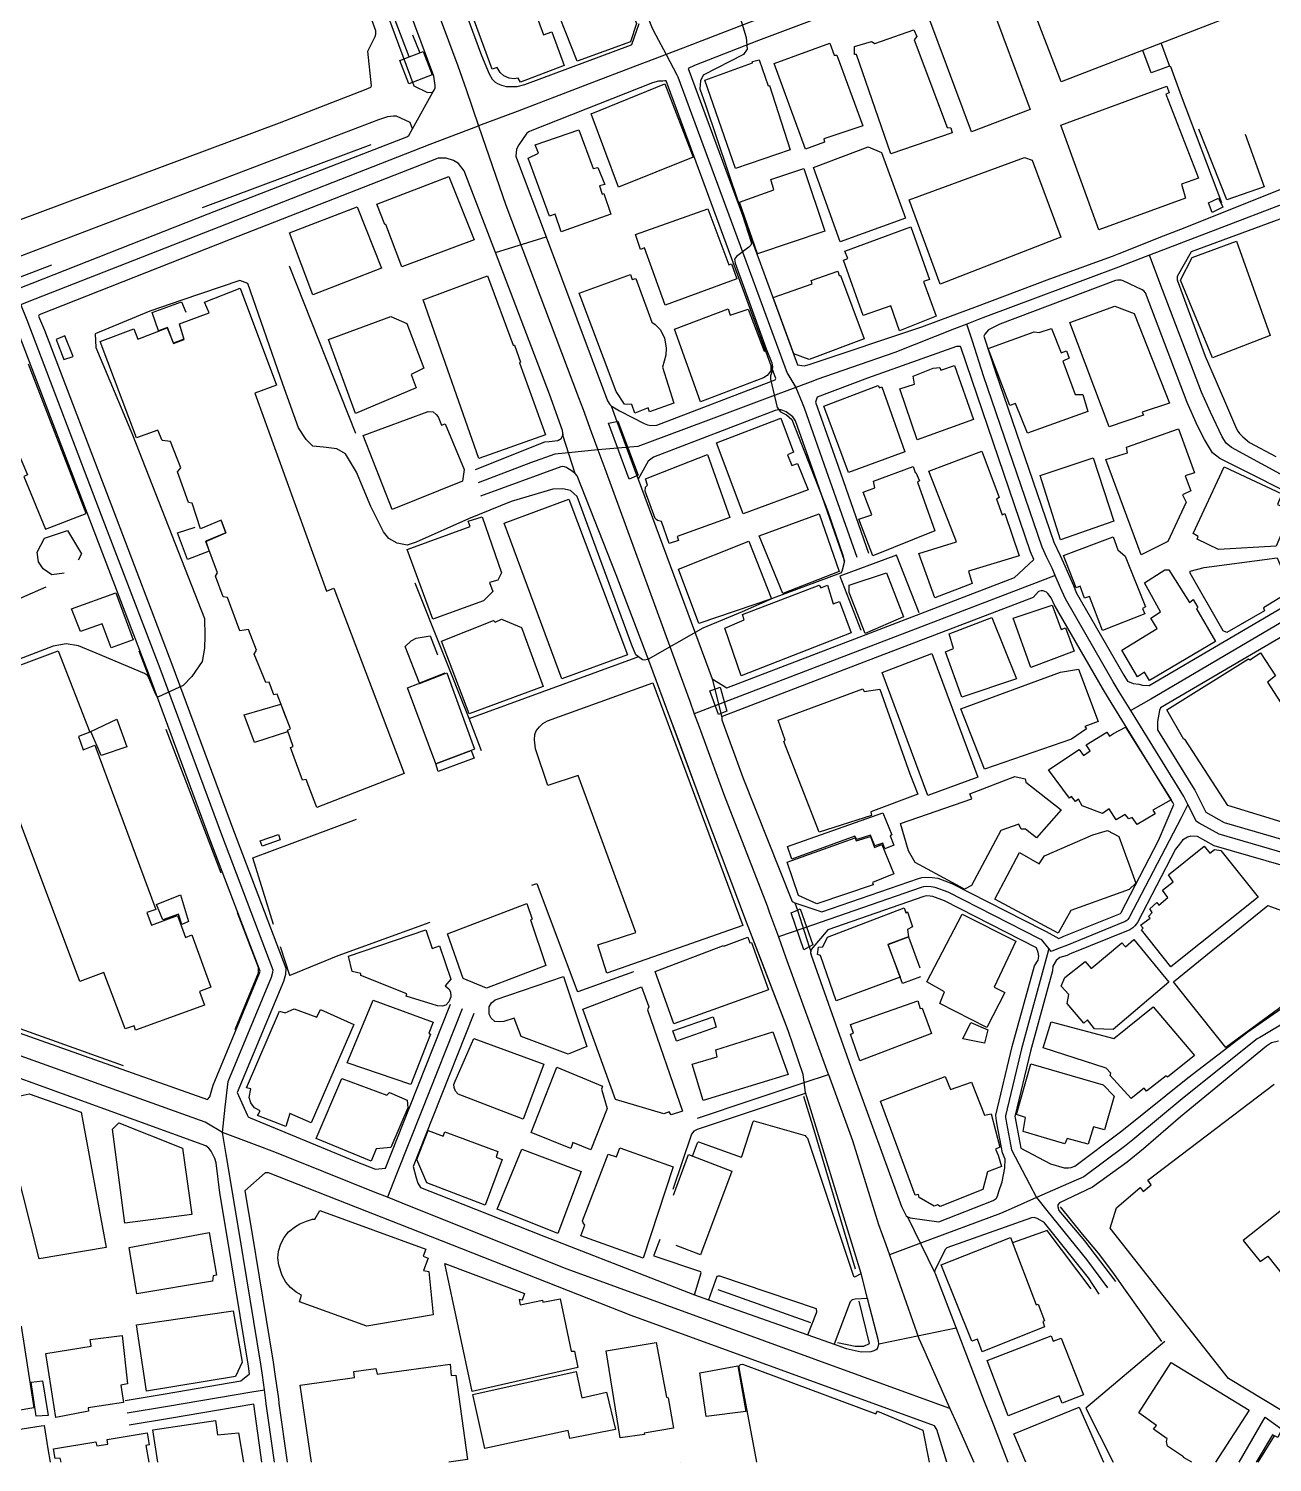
# Model space of a CAD drawing. Header units: millimetres. Extents: x 198785 to 203305, y 542885 to 545889.
# Drawn here: x 202649.4 to 202847.2, y 542885.3 to 543113.5 of the extents above; entities that cross this region are included whole.
import ezdxf

# ---------------------------------------------------------------- set-up
doc = ezdxf.new("R2010")
doc.units = ezdxf.units.MM
doc.linetypes.add('FENCE_25K', pattern=[54.3, 28.7, -9.2, -16.4])
doc.linetypes.add('HIDDEN_BULD_25K', pattern=[28.8, 18.4, -10.4])
for name, color, linetype in [('A0013117', 253, 'Continuous'), ('A0013118', 253, 'Continuous'), ('A0023217', 253, 'Continuous'), ('A0043325', 253, 'Continuous'), ('A0053326', 253, 'Continuous'), ('B0014111', 253, 'Continuous'), ('B0014112', 253, 'Continuous'), ('B0014113', 253, 'Continuous'), ('B0014115', 253, 'Continuous'), ('B0014116', 253, 'Continuous'), ('B0024120', 253, 'Continuous'), ('B0024127', 253, 'Continuous'), ('C0076117', 253, 'Continuous'), ('F0017111', 253, 'Continuous'), ('F0047224', 253, 'Continuous')]:
    doc.layers.add(name, color=color, linetype=linetype)

msp = doc.modelspace()

# ---------------------------------------------------------------- linework, layer by layer
at = {"layer": 'A0013117'}
for points in [[(202645.42, 543071.25), (202649.93, 543073.03), (202677.92, 543084.05), (202709.52, 543096.32), (202709.87, 543096.51), (202710.46, 543097.59), (202713.69, 543103.42), (202713.86, 543103.74), (202714.02, 543104.13), (202714.04, 543104.46), (202713.84, 543105.95), (202703.73, 543133.11), (202694.71, 543157.34), (202691.85, 543165.26), (202685.41, 543183.13), (202673.09, 543214.95), (202669.9, 543220.04), (202666.25, 543221.56), (202664.18, 543221.18), (202608.96, 543200.52)], [(202847.85, 543142.28), (202846.98, 543142.3), (202845.93, 543142.27), (202800.58, 543124.88), (202765.48, 543111.62), (202755.3, 543107.65), (202754.32, 543107.2), (202765.73, 543076.24), (202771.72, 543060), (202772.75, 543059.87), (202773.54, 543060.05), (202791.47, 543066.07), (202796.02, 543067.77), (202799.89, 543069.22), (202811.84, 543073.71), (202821.82, 543077.34), (202822.89, 543077.76), (202829.95, 543080.55), (202832.69, 543081.63), (202849.84, 543088.46), (202865.4, 543094.22), (202865.62, 543094.55), (202865.65, 543095.46)], [(202713, 543132.13), (202721.44, 543109.25), (202722.61, 543106.34), (202723.11, 543105.48), (202723.58, 543105.02), (202723.95, 543104.8), (202724.32, 543104.63), (202724.59, 543104.53), (202725.33, 543104.3), (202726.18, 543104.3), (202727.1, 543104.34), (202728.3, 543104.63), (202745.14, 543110.9), (202745.31, 543111.02), (202746.52, 543114.34)], [(202750.61, 543105.22), (202750.28, 543105.17), (202749.6, 543105.17), (202748.61, 543104.92), (202729.41, 543097.3), (202728.93, 543097.1), (202728.62, 543096.87), (202727.38, 543095.02), (202726.98, 543094.33), (202726.9, 543093.24), (202727, 543092.91), (202731.69, 543080.4), (202741.48, 543054.28), (202741.81, 543053.72), (202742.06, 543053.5), (202743.38, 543052.71), (202747.28, 543050.66), (202747.81, 543050.49), (202748.35, 543050.38), (202749.29, 543050.42), (202768.13, 543057.65), (202768.25, 543057.85), (202761.98, 543074.85), (202750.79, 543105.2), (202750.61, 543105.22)], [(202720.46, 543043.38), (202731.5, 543047.78), (202732.16, 543047.82), (202733.56, 543047.96), (202734.08, 543048.29), (202734.35, 543048.83), (202734.37, 543049.12), (202734.33, 543049.57), (202732.25, 543055.32), (202723.63, 543077.91), (202718.66, 543090.92), (202717.75, 543092.09), (202716.97, 543092.57), (202715.82, 543092.9), (202715.45, 543092.94), (202715.05, 543092.94), (202714.5, 543092.9), (202681.45, 543079.96), (202651.01, 543067.97), (202650.92, 543067.77), (202651.86, 543065.51), (202662.84, 543036.76), (202672.17, 543012.35), (202681.95, 542985.9), (202690.29, 542963.96), (202690.21, 542962.96), (202689.89, 542961.86), (202682.55, 542944.16), (202684.11, 542940.64), (202684.31, 542940.29), (202684.62, 542940.12), (202701.43, 542933.21), (202704.56, 542931.96), (202706.13, 542932.13), (202709.95, 542941.78), (202716.47, 542958.24)], [(202865.15, 543089.34), (202834.32, 543078.01), (202832.08, 543074.09), (202832.11, 543073.54), (202836.54, 543061.37), (202838.31, 543057.37), (202840.43, 543052.43), (202841.57, 543049.82), (202841.77, 543049.47), (202842.03, 543049.1), (202842.56, 543048.57), (202843.6, 543047.65), (202847.81, 543045.44)], [(202822.66, 543073.51), (202822.28, 543073.44), (202803.89, 543066.48), (202802.06, 543065.57), (202801.48, 543064.89), (202801.36, 543064.58), (202803.2, 543058.92), (202812.46, 543031.76), (202813.47, 543029.65), (202814.01, 543028.5), (202815.59, 543024.89), (202816.11, 543023.68), (202823.64, 543010.59), (202824.21, 543009.67), (202825.1, 543009.3), (202825.98, 543009.16), (202826.57, 543009.02), (202827.59, 543008.98), (202827.63, 543008.98), (202855.48, 543025.32)], [(202853.81, 543037.64), (202838.92, 543045.11), (202837.73, 543046.03), (202836.46, 543048.12), (202835.34, 543050.28), (202833.7, 543054.01), (202827.05, 543071.49), (202826.79, 543071.77), (202826.54, 543071.97), (202823.52, 543073.41), (202823.22, 543073.49), (202822.92, 543073.51), (202822.66, 543073.51)], [(202608.83, 542968.12), (202639.25, 542956.68), (202677.84, 542943.09), (202678.21, 542943.5), (202678.72, 542945.35), (202686.11, 542963.18), (202686.19, 542963.48), (202678.21, 542984.5), (202668.43, 543010.94), (202659.11, 543035.34), (202647.7, 543065.19), (202647.2, 543065.36), (202646.62, 543065.43), (202645.29, 543065.48), (202643.66, 543065.19), (202584.13, 543040.93), (202583.62, 543040.57), (202583.26, 543040.15), (202583.02, 543039.52), (202582.97, 543039.11)], [(202779.24, 543028.71), (202774.38, 543042.54), (202771.38, 543051.08), (202770.97, 543051.74), (202769.91, 543052.55), (202769.35, 543052.73), (202769.07, 543052.83), (202768.64, 543052.83), (202768.14, 543052.76), (202748.76, 543045.34), (202747.95, 543044.66), (202746.32, 543041.82), (202758.14, 543010.01), (202760.45, 543008.59), (202783.33, 543017.37), (202806.24, 543026.15), (202806.85, 543026.73), (202809.32, 543029.05), (202808.75, 543030.25), (202799.41, 543057.66), (202797.71, 543062.85), (202797.62, 543062.91), (202797.32, 543062.94), (202796.99, 543062.94), (202782.85, 543057.91), (202774.85, 543054.86), (202774.72, 543054.56), (202774.58, 543054.05), (202778.16, 543043.87), (202783.01, 543030.04)], [(202720.19, 542956.77), (202713.67, 542940.31), (202710.54, 542932.38), (202711.01, 542930.58), (202711.3, 542929.73), (202711.71, 542929.08), (202716.18, 542927.28), (202731.32, 542921.29), (202755.29, 542911.99), (202757.53, 542911.19), (202773.33, 542905.59), (202777.51, 542904.11), (202779.45, 542903.41), (202781.84, 542902.89), (202783.44, 542902.95), (202783.88, 542903.1), (202784.23, 542903.28), (202784.43, 542903.45), (202784.54, 542903.73), (202784.62, 542904.1), (202784.58, 542904.64), (202782.83, 542911.41), (202781.81, 542915.35), (202772.99, 542944.19), (202772.78, 542945.79), (202772.62, 542947.03), (202770.21, 542954.03), (202766.12, 542964.71), (202763.59, 542971.32), (202756.85, 542989.17), (202752.53, 543000.87), (202750.92, 543005.21), (202748.21, 543012.55), (202742.86, 543026.56), (202736.63, 543042.33), (202736.32, 543042.71), (202735.68, 543043.2), (202735.15, 543043.51), (202734.94, 543043.65), (202734.63, 543043.78), (202734.37, 543043.82), (202734.04, 543043.8), (202721.26, 543039.09)], [(202810.46, 543024.06), (202810.24, 543024.01), (202810.02, 543023.93), (202809.18, 543023), (202784.76, 543013.64), (202759.69, 543004.02), (202759.67, 543003.91), (202759.67, 543003.52), (202762.98, 542994.34), (202770.85, 542974.6), (202771.29, 542974.37), (202775.56, 542972.94), (202790.95, 542978.27), (202791.48, 542978.39), (202792.14, 542978.47), (202793.14, 542978.43), (202794.01, 542978.28), (202796.27, 542977.45), (202810.65, 542970.11), (202811.26, 542969.8), (202813.3, 542968.69), (202813.77, 542968.92), (202814.08, 542969.05), (202823.1, 542972.7), (202823.16, 542972.75), (202823.21, 542972.81), (202829.16, 542984.29), (202831.58, 542990.02), (202831.42, 542990.34), (202830.88, 542991.2), (202824.17, 543002.1), (202821.18, 543006.96), (202820.21, 543008.54), (202812.54, 543021.88), (202812.07, 543022.94), (202811.53, 543023.64), (202811.29, 543023.84), (202810.8, 543024.06), (202810.46, 543024.06)], [(202857.51, 543021.87), (202829.45, 543005.41), (202829.28, 543004.98), (202828.98, 543003.25), (202828.98, 543001.92), (202834.29, 542993.31), (202834.92, 542992.29), (202835.18, 542991.76), (202836.68, 542988.78), (202839.57, 542987.15), (202860.21, 542981.17)], [(202834.29, 542985), (202833.73, 542984.85), (202832.98, 542984.34), (202832.49, 542983.69), (202831.82, 542982.91), (202825.77, 542971.24), (202825.38, 542970.7), (202825.03, 542970.4), (202824.57, 542970.06), (202814.99, 542966.18), (202814.6, 542965.99), (202813.44, 542965.68), (202812.86, 542965.19), (202812.33, 542964.27), (202812.29, 542963.53), (202808.77, 542950.77), (202806.29, 542940.36), (202806.32, 542940.16), (202806.42, 542939.54), (202807.24, 542935.32), (202811.96, 542932.8), (202814.1, 542932.17), (202814.54, 542932.17), (202814.8, 542932.19), (202815.24, 542932.24), (202815.82, 542932.46), (202823.31, 542938.05), (202833.78, 542946.51), (202843.37, 542953.85), (202848.61, 542957.52)], [(202856.91, 542977.96), (202838.01, 542983.44), (202835.33, 542984.95), (202834.29, 542985)], [(202792.27, 542975.46), (202792.01, 542975.43), (202791.78, 542975.38), (202776.54, 542970.1), (202773.87, 542966.92), (202773.8, 542966.65), (202773.77, 542966.43), (202773.85, 542966.02), (202780.47, 542947.49), (202788.23, 542926.03), (202789.01, 542924.57), (202789.2, 542924.4), (202789.4, 542924.31), (202789.61, 542924.24), (202794.2, 542923.58), (202802.82, 542927.01), (202803.28, 542927.33), (202803.5, 542927.67), (202803.74, 542928.4), (202804.28, 542929.98), (202804.66, 542932.16), (202804.75, 542933.59), (202804.33, 542934.59), (202803.47, 542939.01), (202803.35, 542939.7), (202803.31, 542940.02), (202803.26, 542940.58), (202805.86, 542951.51), (202809.39, 542964.33), (202810.01, 542965.22), (202810.08, 542965.87), (202810.01, 542966.48), (202809.75, 542967.2), (202795.06, 542974.7), (202793.24, 542975.37), (202792.82, 542975.44), (202792.27, 542975.46)], [(202664.71, 542895.15), (202671.1, 542896.23), (202683.11, 542898.26), (202684.5, 542899.37), (202684.33, 542900.63), (202681, 542920.96), (202679.78, 542928.19), (202679.19, 542933), (202678.99, 542933.66), (202678.63, 542934.43), (202678.41, 542934.82), (202678.04, 542935.31), (202677.58, 542935.67), (202643.31, 542948.1), (202611.51, 542959.86), (202610.88, 542959.86), (202610.59, 542959.69), (202610.44, 542959.49), (202610.13, 542958.33), (202609.69, 542955.85), (202609.5, 542953.47)], [(202848.25, 542952.36), (202847.13, 542952.06), (202846.31, 542951.58), (202832.62, 542940.32), (202826.77, 542935.22), (202824.17, 542933.08), (202818.64, 542929.1), (202813.37, 542926.61), (202813.11, 542926.3), (202813.11, 542925.98), (202813.3, 542925.42), (202817.34, 542920.59), (202822.27, 542914.11)], [(202686.99, 542931.37), (202683.78, 542928.54), (202684.95, 542921.62), (202688.28, 542901.23), (202688.6, 542898.97), (202689.09, 542895.42), (202689.19, 542894.69), (202690.48, 542885.31)], [(202795.46, 542885.31), (202793.85, 542890.55), (202793.48, 542891.09), (202745.22, 542908.7), (202708.32, 542923.2), (202703.17, 542925.22), (202687.52, 542931.37), (202686.99, 542931.37)], [(202819.72, 542912.05), (202818.02, 542914.65), (202811.02, 542923.43), (202810.68, 542923.65), (202810.29, 542923.87), (202809.85, 542924.11), (202809.34, 542924.28), (202808.93, 542924.23), (202795.46, 542919.44), (202795.26, 542919.22), (202793.59, 542915.99), (202793.52, 542915.6), (202793.61, 542915.36), (202796.94, 542906.68), (202798.33, 542903.06), (202801.35, 542895.16), (202802.6, 542891.94), (202805.18, 542885.31)], [(202686.44, 542885.31), (202685.17, 542894.55), (202671.76, 542892.29), (202665.38, 542891.21)]]:
    msp.add_lwpolyline(points, dxfattribs=at)
at = {"layer": 'A0013118'}
for points in [[(202643.62, 543081.51), (202689.25, 543098.56), (202703.08, 543103.91), (202703.82, 543104.2), (202703.89, 543104.42), (202703.33, 543109.94), (202704.51, 543112.26), (202704.59, 543112.64), (202704.59, 543113.21), (202677.73, 543187), (202671.31, 543199.89), (202671.25, 543200.24), (202669.06, 543206.69), (202668.34, 543207.72), (202667, 543209.27), (202671.12, 543212.42), (202675.26, 543201.44), (202677.93, 543194.38), (202680.24, 543187.98), (202702.98, 543125.22), (202710.67, 543104.44), (202712.84, 543103.39), (202713.69, 543103.42)], [(202710.46, 543097.59), (202710.06, 543098.58), (202707.9, 543099.58), (202707.41, 543099.6), (202706.96, 543099.57), (202706.44, 543099.47), (202705.04, 543099.03), (202638.14, 543073.55)], [(202754.97, 542934.05), (202755.8, 542936.14), (202755.93, 542936.34), (202762.71, 542933.91), (202762.83, 542933.99), (202764.63, 542939.55), (202764.75, 542939.68), (202772.89, 542937.34), (202773.01, 542937.16), (202773.3, 542936.93), (202780.58, 542914.92), (202780.8, 542914.83), (202780.95, 542914.87), (202781.81, 542915.35)], [(202755.29, 542911.99), (202756.38, 542915.45), (202756.32, 542915.63), (202748.91, 542918.15), (202748.87, 542918.32), (202749.84, 542920.83)], [(202773.33, 542905.59), (202774.7, 542909.13), (202774.78, 542909.28), (202774.72, 542909.75), (202759.33, 542914.93), (202759.06, 542914.93), (202758.87, 542914.89), (202757.53, 542911.19)], [(202782.83, 542911.41), (202780.87, 542911.29), (202780.42, 542911.18), (202780.21, 542911.02), (202780.09, 542910.87), (202777.51, 542904.11)]]:
    msp.add_lwpolyline(points, dxfattribs=at)
at = {"layer": 'A0023217'}
for points in [[(202696.81, 543163.77), (202697.96, 543160.57), (202698.67, 543158.65), (202707.75, 543134.23), (202717.64, 543107.6), (202718.95, 543103.82), (202720.95, 543098.04)], [(202870.15, 543154.75), (202846.8, 543145.84), (202801.09, 543128.4), (202767.61, 543115.87), (202753.43, 543110.43), (202750.81, 543109.42)], [(202743.38, 543126.73), (202746.62, 543118.57), (202748.59, 543113.59), (202749.18, 543112.48), (202750.81, 543109.42)], [(202750.81, 543109.42), (202747.88, 543108.29), (202746.18, 543107.64), (202737.88, 543104.49), (202727.07, 543100.37), (202720.95, 543098.04)], [(202750.81, 543109.42), (202752.51, 543106.18), (202752.68, 543105.84), (202763.85, 543075.54), (202770.07, 543058.68), (202770.15, 543058.54), (202771.41, 543056.4)], [(202890.82, 543101.25), (202866.82, 543092.36), (202857.49, 543088.9), (202830.6, 543078.57), (202827.69, 543077.45)], [(202648.14, 543069.63), (202650.4, 543070.52), (202679.68, 543082), (202713.27, 543095.13), (202720.95, 543098.04)], [(202720.95, 543098.04), (202722.06, 543094.83), (202725.31, 543085.41), (202736.86, 543054.8), (202737.6, 543052.89), (202738.89, 543049.34), (202739.93, 543046.49)], [(202827.69, 543077.45), (202823.98, 543076.03), (202822.78, 543075.57), (202801.59, 543067.67), (202800.51, 543067.25), (202798.63, 543066.51)], [(202866.12, 543029.29), (202863.27, 543031.86), (202856.13, 543038.3), (202855.07, 543039.03), (202840.74, 543046.84), (202839.88, 543047.57), (202839.28, 543048.54), (202837.41, 543052.46), (202836, 543055.69), (202829.37, 543073.05), (202827.69, 543077.45)], [(202680.19, 542937.8), (202680.65, 542941.86), (202681.12, 542945.92), (202688, 542962.52), (202688.23, 542963.32), (202688.26, 542963.67), (202680.08, 542985.2), (202670.3, 543011.65), (202660.97, 543036.05), (202649.1, 543067.13), (202648.14, 543069.63)], [(202798.63, 543066.51), (202796.69, 543065.74), (202787.16, 543061.99), (202774.77, 543057.66), (202774.11, 543057.41), (202771.41, 543056.4)], [(202812.7, 543026.49), (202812.19, 543027.67), (202811.39, 543029.35), (202810.61, 543031), (202801.31, 543058.29), (202799.52, 543063.76), (202798.63, 543066.51)], [(202771.41, 543056.4), (202768.13, 543055.18), (202757.12, 543051.07), (202748.16, 543047.72), (202746.27, 543047.01), (202739.93, 543046.49)], [(202771.41, 543056.4), (202772.45, 543053.94), (202772.77, 543053.17), (202776.27, 543043.2), (202781.13, 543029.38)], [(202739.93, 543046.49), (202735.25, 543046.03), (202733.1, 543045.81), (202729.21, 543044.43), (202720.86, 543041.24)], [(202739.93, 543046.49), (202741.02, 543043.5), (202753.82, 543008.47), (202754.55, 543006.48), (202755.28, 543004.47)], [(202866.12, 543029.29), (202862.62, 543027.22), (202856.5, 543023.59), (202827.89, 543006.81), (202824.75, 543004.97)], [(202812.7, 543026.49), (202810.35, 543025.59), (202784.05, 543015.5), (202760.07, 543006.31), (202755.28, 543004.47)], [(202824.75, 543004.97), (202822.9, 543007.98), (202821.93, 543009.56), (202814.33, 543022.78), (202813.56, 543024.54), (202812.7, 543026.49)], [(202755.28, 543004.47), (202756.03, 543002.41), (202759.92, 542991.75), (202766.85, 542973.91), (202767.26, 542972.77), (202768.65, 542968.96)], [(202833.82, 542990.02), (202833.38, 542990.89), (202833.17, 542991.31), (202832.59, 542992.25), (202825.87, 543003.16), (202824.75, 543004.97)], [(202833.82, 542990.02), (202832.72, 542987.91), (202824.49, 542972.03), (202824.27, 542971.72), (202824.1, 542971.58), (202823.83, 542971.38), (202814.38, 542967.55), (202813.5, 542967.21), (202812.06, 542966.65), (202811.71, 542967.08)], [(202863.37, 542978.17), (202858.63, 542979.54), (202838.79, 542985.29), (202835.61, 542987.08), (202835.17, 542987.33), (202833.82, 542990.02)], [(202811.71, 542967.08), (202810.58, 542968.47), (202810.2, 542968.66), (202795.66, 542976.07), (202793.62, 542976.82), (202792.98, 542976.93), (202792.2, 542976.97), (202791.74, 542976.91), (202791.37, 542976.82), (202772.68, 542970.35), (202768.65, 542968.96)], [(202680.19, 542937.8), (202677.71, 542939.3), (202677.44, 542939.46), (202640.27, 542952.77), (202609, 542964.43), (202596.63, 542969.04)], [(202768.65, 542968.96), (202769.81, 542965.76), (202776.54, 542947.26), (202776.61, 542947.07), (202780.43, 542936.53), (202784.61, 542923.17), (202785.73, 542919.98), (202786.31, 542918.34)], [(202811.71, 542967.08), (202811.44, 542966.11), (202807.32, 542951.14), (202804.77, 542940.47), (202804.8, 542940.19), (202804.83, 542939.93), (202804.94, 542939.28), (202805.77, 542935.03), (202808.61, 542929.58), (202809.71, 542927.45)], [(202718.33, 542957.51), (202711.81, 542941.04), (202707.9, 542931.16), (202706.45, 542927.5)], [(202851.65, 542956.77), (202850.13, 542955.87), (202845.25, 542952.96), (202844.84, 542952.71), (202833.2, 542943.42), (202825.04, 542936.64), (202823.74, 542935.57), (202817.23, 542930.78), (202813.98, 542929.34), (202809.71, 542927.45)], [(202755.77, 542940.1), (202764.3, 542942.96), (202772.78, 542945.79), (202776.61, 542947.07)], [(202686.87, 542896.87), (202686.55, 542899.17), (202686.3, 542900.93), (202682.97, 542921.29), (202680.78, 542934.29), (202680.19, 542937.8)], [(202706.45, 542927.5), (202704.48, 542928.28), (202692.26, 542933.17), (202688.12, 542934.82), (202686.13, 542935.57), (202680.19, 542937.8)], [(202795.93, 542893.89), (202789.96, 542896.06), (202735.07, 542916.05), (202709.98, 542926.08), (202706.45, 542927.5)], [(202809.71, 542927.45), (202806.16, 542925.88), (202803.99, 542924.92), (202791.44, 542920.25), (202786.31, 542918.34)], [(202809.71, 542927.45), (202811.39, 542925.38), (202817.68, 542917.62), (202821, 542913.08)], [(202786.31, 542918.34), (202787.98, 542913.6), (202791, 542905.01), (202791.72, 542903.38), (202795.93, 542893.89)], [(202665.04, 542893.18), (202671.43, 542894.26), (202684.89, 542896.54), (202686.87, 542896.87)], [(202688.46, 542885.31), (202687.18, 542894.62), (202687.11, 542895.15), (202686.87, 542896.87)], [(202795.93, 542893.89), (202797.03, 542891.42), (202799.74, 542885.31)]]:
    msp.add_lwpolyline(points, dxfattribs=at)
at = {"layer": 'A0043325'}
for points in [[(202746.13, 543042.34), (202744.91, 543041.84), (202741.6, 543050.72), (202742.97, 543051.01), (202743.09, 543051.04), (202746.34, 543042.43), (202746.13, 543042.34)], [(202759.52, 543004.52), (202759.11, 543004.35), (202757.75, 543008.1), (202758.55, 543008.39), (202759.39, 543008.68), (202760.47, 543004.9), (202759.52, 543004.52)], [(202773.56, 542967.38), (202772.7, 542966.9), (202770.7, 542972.8), (202771.67, 542973.2), (202772.12, 542973.39), (202774.16, 542967.71), (202773.56, 542967.38)]]:
    msp.add_lwpolyline(points, dxfattribs=at)
at = {"layer": 'A0053326'}
msp.add_lwpolyline([(202796.94, 542906.68), (202784.62, 542904.1), (202784.58, 542904.64), (202782.83, 542911.41), (202781.81, 542915.35), (202772.99, 542944.19), (202772.62, 542947.03), (202770.21, 542954.03), (202763.59, 542971.32), (202756.85, 542989.17), (202748.21, 543012.55), (202742.86, 543026.56), (202736.63, 543042.33), (202736.32, 543042.71), (202734.35, 543048.83), (202734.39, 543048.91), (202734.33, 543049.57), (202732.25, 543055.32), (202723.63, 543077.91), (202731.69, 543080.4), (202741.48, 543054.28), (202741.81, 543053.72), (202742.06, 543053.5), (202742.97, 543051.01), (202746.13, 543042.34), (202746.32, 543041.82), (202758.14, 543010.01), (202758.55, 543008.39), (202759.52, 543004.52), (202759.67, 543003.91), (202759.67, 543003.52), (202762.98, 542994.34), (202770.85, 542974.6), (202771.29, 542974.37), (202771.67, 542973.2), (202773.56, 542967.38), (202773.8, 542966.65), (202773.76, 542966.51), (202773.85, 542966.02), (202780.47, 542947.49), (202788.23, 542926.03), (202789.01, 542924.57), (202789.2, 542924.4), (202793.52, 542915.6), (202793.61, 542915.36), (202796.94, 542906.68)], dxfattribs=at)
at = {"layer": 'B0014111'}
for points in [[(202846.63, 543117.78), (202813.65, 543105.07), (202805.71, 543125.74), (202837.02, 543137.35), (202836.97, 543137.6), (202838.67, 543138.21), (202846.63, 543117.78)], [(202742.91, 543122.68), (202746.07, 543114.34), (202745.12, 543111.45), (202736.66, 543108.35), (202732.01, 543120.07), (202737.06, 543122.12), (202737.28, 543121.68), (202741.93, 543123.4), (202742.91, 543122.68)], [(202728.31, 543120.73), (202731.3, 543112.53), (202732.61, 543113.05), (202734.55, 543107.69), (202727.6, 543105), (202727.23, 543105.63), (202726.64, 543105.54), (202725.8, 543105.67), (202724.97, 543106.02), (202724.37, 543106.53), (202723.89, 543107.34), (202723.1, 543107.07), (202719.34, 543117.35), (202728.31, 543120.73)], [(202808.74, 543100.66), (202799.4, 543097.09), (202792.77, 543114.87), (202802.21, 543118.21), (202808.74, 543100.66)], [(202790.25, 543111.74), (202795.51, 543097.78), (202796.1, 543097.76), (202796.29, 543096.96), (202786.53, 543093.63), (202781.07, 543109.41), (202780.78, 543109.42), (202780.77, 543110.69), (202783.48, 543111.51), (202784.01, 543111.15), (202790.23, 543113.32), (202790.66, 543112.26), (202790.25, 543111.74)], [(202775.99, 543095.45), (202772.99, 543094.35), (202767.99, 543108), (202776.82, 543111.23), (202777.53, 543109.33), (202777.97, 543109.31), (202782.07, 543098.07), (202775.87, 543095.97), (202775.99, 543095.45)], [(202765.61, 543108.55), (202767.01, 543104.45), (202767.25, 543104.47), (202770.55, 543094.25), (202761.85, 543091.25), (202756.94, 543105.32), (202764.56, 543108.1), (202764.52, 543108.31), (202765.61, 543108.55)], [(202755.08, 543093.09), (202743.22, 543088.31), (202738.88, 543099.99), (202750.61, 543104.76), (202755.08, 543093.09)], [(202833.42, 543086.55), (202819.63, 543081.53), (202813.61, 543098.17), (202830.46, 543104.37), (202830.82, 543103.32), (202830.28, 543103.1), (202835.52, 543089.75), (202832.8, 543088.79), (202833.42, 543086.55)], [(202736.91, 543097.44), (202739.2, 543091.28), (202739.95, 543091.43), (202741.02, 543088.7), (202740.18, 543088.49), (202740.6, 543087.21), (202740.86, 543087.29), (202741.98, 543084), (202734.08, 543081.19), (202733.12, 543083.98), (202732.26, 543083.68), (202728.86, 543092.92), (202730.48, 543093.69), (202729.96, 543095.05), (202736.91, 543097.44)], [(202813.61, 543080.32), (202794.42, 543072.87), (202789.44, 543086.27), (202807.83, 543093), (202809.01, 543092.58), (202813.61, 543080.32)], [(202716.23, 543089.97), (202720.23, 543079.91), (202708.73, 543075.64), (202706.2, 543082.38), (202706.02, 543082.35), (202704.78, 543085.59), (202716.23, 543089.97)], [(202705.49, 543075.4), (202694.57, 543071.18), (202690.84, 543081.05), (202701.62, 543085.15), (202705.49, 543075.4)], [(202791.75, 543073.28), (202793.77, 543067.78), (202787.95, 543065.43), (202786.54, 543069.4), (202782.15, 543067.86), (202779, 543076.69), (202779.68, 543076.92), (202779.21, 543078.13), (202789.75, 543082.01), (202792.7, 543073.58), (202791.75, 543073.28)], [(202846.91, 543064.69), (202837.71, 543061.11), (202832.65, 543073.47), (202834.48, 543077.12), (202841.54, 543079.7), (202846.91, 543064.69)], [(202722.39, 543074.2), (202726.43, 543063.16), (202726.69, 543063.17), (202727.61, 543060.43), (202727.46, 543060.35), (202731.62, 543048.86), (202721.01, 543045.08), (202712.11, 543070.34), (202722.39, 543074.2)], [(202745.1, 543074.4), (202745.39, 543073.59), (202745.95, 543073.78), (202748.51, 543066.81), (202749.03, 543066.45), (202749.82, 543065.63), (202750.53, 543064.29), (202750.8, 543062.68), (202750.74, 543061.55), (202750.21, 543059.62), (202752.02, 543053.93), (202748.13, 543052.52), (202747.92, 543053.17), (202745.82, 543052.34), (202745.35, 543053.68), (202744.15, 543053.73), (202742.82, 543055.75), (202736.96, 543071.43), (202745.1, 543074.4)], [(202826.73, 543052), (202821.27, 543050.15), (202815.01, 543066.74), (202822.21, 543069.38), (202825.25, 543068.17), (202830.86, 543053.89), (202826.55, 543052.5), (202826.73, 543052)], [(202812.11, 543065.81), (202813.66, 543061.92), (202814.52, 543062.25), (202814.91, 543061.06), (202813.9, 543060.6), (202815.9, 543055.31), (202817.08, 543055.27), (202817.9, 543052.57), (202808.27, 543049.12), (202806.39, 543053.86), (202805.5, 543053.54), (202802.04, 543062.59), (202809.33, 543065.28), (202810.15, 543065.17), (202812.11, 543065.81)], [(202796.66, 543059.92), (202799.7, 543051.32), (202790.71, 543048.08), (202787.97, 543056.19), (202790.29, 543056.96), (202790.09, 543058.22), (202793.26, 543059.47), (202794.35, 543059.57), (202794.48, 543059.19), (202796.66, 543059.92)], [(202784.52, 543056.74), (202784.72, 543056.35), (202785.14, 543056.5), (202788.75, 543046.19), (202779.83, 543042.89), (202775.9, 543053.41), (202784.52, 543056.74)], [(202830.64, 543031.91), (202826.38, 543029.78), (202820.76, 543044.93), (202824.2, 543046.02), (202824.07, 543046.89), (202832.3, 543049.81), (202834.88, 543042.81), (202833.38, 543042.35), (202834.26, 543039.98), (202832.96, 543039.33), (202833.52, 543038.18), (202830.64, 543031.91)], [(202752.74, 543032.04), (202751.29, 543031.6), (202750.08, 543035.07), (202749.44, 543035.22), (202749.04, 543035.58), (202747.44, 543039.92), (202747.53, 543040.56), (202747.82, 543040.85), (202747.51, 543041.88), (202757.38, 543045.73), (202760.94, 543035.73), (202752.56, 543032.71), (202752.74, 543032.04)], [(202849.77, 543034.31), (202849.02, 543033.06), (202848.7, 543033.16), (202847.84, 543031.14), (202838.7, 543030.6), (202835.27, 543032.27), (202835.45, 543032.68), (202834.63, 543033.15), (202839.58, 543043.77), (202848.74, 543039.47), (202848.05, 543037.77), (202850.03, 543036.94), (202849.06, 543034.64), (202849.77, 543034.31)], [(202744.62, 543013.83), (202734.2, 543010.02), (202725.02, 543034.79), (202735.3, 543038.61), (202744.62, 543013.83)], [(202767.56, 543022.75), (202756.01, 543018.83), (202752.74, 543027.5), (202763.93, 543031.96), (202767.56, 543022.75)], [(202663.21, 543023.7), (202666, 543016.24), (202662.48, 543014.96), (202661.04, 543018.8), (202657.62, 543017.55), (202656.18, 543021.16), (202663.21, 543023.7)], [(202812.22, 543021.75), (202813.67, 543017.88), (202814.34, 543018.16), (202815.7, 543014.45), (202808.83, 543011.86), (202806.03, 543019.67), (202812.22, 543021.75)], [(202845.34, 543014.15), (202847.76, 543010.49), (202846.49, 543009.5), (202852.15, 543000.67), (202851.54, 543000.14), (202853.69, 542997.41), (202859.93, 542995.51), (202861.66, 542991.3), (202862.25, 542991.01), (202863.38, 542988.49), (202861.76, 542983.72), (202859.72, 542984.35), (202859.51, 542983.94), (202840.18, 542989.89), (202833.32, 543000.42), (202833.19, 543000.37), (202830.47, 543005.12), (202843.46, 543013.23), (202843.69, 543013.07), (202845.34, 543014.15)], [(202719.78, 542998.63), (202714.16, 542996.5), (202709.65, 543008.58), (202711.28, 543009.21), (202711.53, 543009.31), (202715.62, 543010.88), (202715.88, 543010.98), (202720.29, 542998.83), (202719.78, 542998.63)], [(202748.67, 543009.38), (202763.02, 542970.78), (202741.34, 542963.15), (202739.92, 542967.7), (202745.98, 542969.67), (202736.8, 542994.64), (202731.97, 542993.04), (202730, 542998.91), (202729.85, 543000.33), (202729.9, 543001.15), (202730.14, 543001.76), (202730.67, 543002.41), (202731.19, 543002.91), (202731.94, 543003.33), (202748.67, 543009.38)], [(202782.08, 543008.46), (202782.28, 543008), (202784.78, 543008.41), (202789.57, 542994.93), (202790.84, 542991.65), (202783.37, 542988.87), (202783.49, 542988.27), (202775.13, 542985.62), (202769.53, 543000.08), (202769.73, 543000.28), (202768.62, 543003.44), (202782.08, 543008.46)], [(202786.7, 542985.18), (202786.42, 542985.06), (202787.02, 542983.54), (202785.6, 542982.98), (202785.26, 542983.87), (202784.02, 542983.45), (202783.33, 542985.16), (202781.14, 542984.45), (202780.84, 542985), (202770.79, 542981.34), (202770.09, 542983.36), (202785.26, 542988.72), (202786.7, 542985.18)], [(202783.29, 542984.93), (202783.94, 542983.18), (202785.13, 542983.66), (202787.01, 542978.98), (202783.62, 542977.61), (202783.75, 542977.24), (202774.76, 542974.21), (202771.88, 542975.53), (202770.03, 542980.82), (202780.88, 542984.72), (202781.03, 542984.22), (202783.29, 542984.93)], [(202788.67, 542973.55), (202788.92, 542972.8), (202789.22, 542972.92), (202789.99, 542970.55), (202789.22, 542970.15), (202789.35, 542968.96), (202786.09, 542967.76), (202788.01, 542962.54), (202777.85, 542958.78), (202775.33, 542966), (202774.88, 542966.14), (202775.02, 542967.29), (202775.7, 542967.35), (202776.48, 542968.92), (202788.67, 542973.55)], [(202850.01, 542958.81), (202839.87, 542951.33), (202833.98, 542958.72), (202831.51, 542961.82), (202838.62, 542967.56), (202840.12, 542968.77), (202845.4, 542973.03), (202846.53, 542973.95), (202847.12, 542973.74), (202855.83, 542970.56), (202856.1, 542970.46), (202850.01, 542958.81)], [(202763.79, 542968.92), (202764.12, 542968.03), (202764.35, 542968.08), (202767.06, 542960.53), (202752.01, 542955.13), (202749.06, 542963.46), (202759.92, 542967.58), (202759.98, 542967.49), (202763.79, 542968.92)], [(202753.4, 542941.2), (202751.57, 542940.62), (202751.27, 542941.08), (202750.41, 542940.78), (202742.74, 542943.04), (202737.53, 542957.45), (202746.88, 542961.02), (202748.03, 542957.82), (202747.82, 542957.36), (202753.4, 542941.2)], [(202790.85, 542958.76), (202791.22, 542957.55), (202791.53, 542957.62), (202793, 542953.57), (202781.64, 542949.2), (202780.12, 542953.46), (202780.63, 542953.62), (202780.12, 542954.99), (202790.85, 542958.76)], [(202691.6, 542957.49), (202695.21, 542956.18), (202695.82, 542957.41), (202701.09, 542954.99), (202694.31, 542939.35), (202690.91, 542940.83), (202690.29, 542938.75), (202685.76, 542940.5), (202686.19, 542941.28), (202685.28, 542941.74), (202684.72, 542942.52), (202684.44, 542943.4), (202684.72, 542944.74), (202684.02, 542944.91), (202689.3, 542957.14), (202690.18, 542956.86), (202691.6, 542957.49)], [(202770.2, 542947.05), (202756.71, 542942.92), (202754.95, 542948.67), (202758.92, 542949.88), (202758.68, 542950.97), (202767.76, 542953.84), (202770.2, 542947.05)], [(202699.18, 542946.4), (202706.33, 542943.73), (202706.77, 542944.17), (202709.61, 542942.98), (202709.72, 542941.73), (202707, 542935.43), (202704.63, 542935.19), (202703.85, 542933.25), (202695.12, 542936.87), (202699.18, 542946.4)], [(202795.19, 542946.74), (202796.03, 542944.63), (202799.38, 542945.82), (202801.45, 542940.57), (202802.49, 542940.78), (202803.87, 542935.5), (202803.19, 542935.17), (202803.61, 542934.2), (202804.13, 542932.41), (202801.95, 542931.53), (202801.2, 542928.72), (202794.39, 542926.02), (202793.95, 542926.28), (202793.44, 542926.11), (202791.05, 542927.45), (202790.93, 542927.92), (202790.44, 542927.82), (202784.91, 542942.81), (202795.19, 542946.74)], [(202851.77, 542891.7), (202840.27, 542898.67), (202821.47, 542922.59), (202822.45, 542925.83), (202826.21, 542929.05), (202826.72, 542928.4), (202827.98, 542929.48), (202827.46, 542930.22), (202847.53, 542945.5)], [(202675.33, 542924.78), (202664.65, 542923.37), (202662.68, 542938.34), (202663.69, 542939.35), (202673.85, 542935.33), (202675.33, 542924.78)], [(202712.93, 542938.12), (202715.33, 542937.24), (202715.58, 542937.9), (202723.99, 542934.78), (202723.75, 542933.91), (202724.71, 542933.5), (202721.98, 542926.26), (202712.74, 542929.81), (202711.11, 542933.51), (202712.93, 542938.12)], [(202737.27, 542931.58), (202733.58, 542921.71), (202723.92, 542925.6), (202727.85, 542935.18), (202737.27, 542931.58)], [(202744.19, 542935.12), (202751.91, 542932.34), (202747.14, 542917.83), (202737.22, 542921.35), (202737.87, 542923.08), (202737.57, 542923.41), (202737.48, 542923.75), (202741.58, 542934.36), (202742.92, 542933.93), (202743.44, 542935.39), (202744.19, 542935.12)], [(202853.26, 542929.04), (202842.59, 542920.61), (202845.32, 542917.27), (202846.53, 542918.15), (202858.29, 542903.28)], [(202713.71, 542908.81), (202703.18, 542906.96), (202692.46, 542910.86), (202692.78, 542911.93), (202691.93, 542912.4), (202691.05, 542913.13), (202690.28, 542913.97), (202689.72, 542915.05), (202689.17, 542916.69), (202688.99, 542917.86), (202689.09, 542918.91), (202689.47, 542920.07), (202690.03, 542921.07), (202690.7, 542921.99), (202691.82, 542922.87), (202692.52, 542923.29), (202693.56, 542923.72), (202694.52, 542923.99), (202694.89, 542924.01), (202695.67, 542925.38), (202712.56, 542919.26), (202712.16, 542918.11), (202712.94, 542917.82), (202712.18, 542915.82), (202713.01, 542915.67), (202713.71, 542908.81)], [(202678.59, 542914.14), (202666.56, 542912.12), (202665.35, 542919.52), (202678.08, 542921.9), (202679.25, 542915.11), (202678.74, 542915.01), (202678.59, 542914.14)], [(202805.58, 542921.12), (202809.67, 542910.39), (202809.97, 542910.46), (202811.01, 542907.84), (202810.72, 542907.7), (202811.02, 542906.85), (202801.09, 542902.88), (202800.36, 542904.93), (202799.46, 542904.59), (202794.58, 542916.75), (202805.58, 542921.12)], [(202728.25, 542912.17), (202727.91, 542911.13), (202727.41, 542911.25), (202727.56, 542910.4), (202731.11, 542911.13), (202731.15, 542910.8), (202733.91, 542911.34), (202735.68, 542903), (202736.22, 542903.02), (202736.77, 542900.38), (202719.94, 542896.56), (202715.58, 542916.95), (202728.25, 542912.17)], [(202648.18, 542907), (202650.21, 542893.97), (202632.34, 542890.96), (202630.11, 542904.07), (202630.69, 542904.15), (202631.02, 542904.19), (202631.02, 542904.01), (202637.6, 542905.04), (202638.22, 542905.75), (202644.69, 542906.83), (202644.78, 542906.46), (202648.18, 542907)], [(202747.34, 542889.72), (202743.49, 542889.19), (202741.23, 542903.05), (202749.2, 542904.39), (202750.87, 542895.68), (202751.12, 542895.56), (202751.99, 542890.77), (202747.31, 542889.94), (202747.34, 542889.72)], [(202812.08, 542905.43), (202812.39, 542904.57), (202813.63, 542905.05), (202817.19, 542896.05), (202813.83, 542894.74), (202813.35, 542895.89), (202805.23, 542892.72), (202801.85, 542901.49), (202812.08, 542905.43)], [(202694.37, 542885.31), (202692.57, 542897.61), (202701.2, 542898.8), (202701.12, 542899.75), (202704.61, 542900.23), (202704.79, 542899.34), (202716.43, 542900.95)], [(202716.43, 542900.95), (202716.6, 542899.13), (202717.32, 542899.19), (202719.19, 542885.76), (202716.22, 542885.31)], [(202736.48, 542899.78), (202737.37, 542895.58), (202741.33, 542896.47), (202742.73, 542890.55), (202735.47, 542889.09), (202735.18, 542890.37), (202721.96, 542887.51), (202720.04, 542896.1), (202736.48, 542899.78)], [(202763.5, 542893.42), (202757.15, 542892.58), (202756.18, 542899.53), (202762.21, 542900.69), (202763.5, 542893.42)], [(202765.2, 542885.31), (202762.56, 542899.5), (202762.4, 542900.43), (202762.42, 542900.68), (202762.62, 542900.86), (202762.93, 542900.91)], [(202762.93, 542900.91), (202784.18, 542893), (202784.43, 542893.46), (202791.63, 542890.41), (202792.65, 542885.31)], [(202808.01, 542885.31), (202806.13, 542889.84), (202816.51, 542894.08), (202820.37, 542885.31)], [(202623.48, 542885.31), (202623.22, 542886.63), (202643.58, 542889.88), (202651.33, 542891.12), (202651.81, 542891.19), (202652.43, 542887.48), (202652.78, 542885.31)], [(202844.99, 542885.31), (202847.58, 542889.5)], [(202753.07, 542885.31), (202753.1, 542885.31)], [(202753.1, 542885.31), (202753.1, 542885.31)]]:
    msp.add_lwpolyline(points, dxfattribs=at)
at = {"layer": 'B0014112'}
for points in [[(202788.86, 543083.34), (202778.48, 543079.61), (202774.22, 543091.42), (202782.96, 543094.71), (202785.04, 543093.8), (202788.86, 543083.34)], [(202776.06, 543081.3), (202765.31, 543077.69), (202762.49, 543085.91), (202767.91, 543087.85), (202767.45, 543089.52), (202772.69, 543091.26), (202776.06, 543081.3)], [(202757.42, 543084.84), (202760.78, 543075.96), (202761.21, 543076.11), (202762.04, 543073.7), (202750.66, 543069.53), (202747.34, 543078.66), (202746.73, 543078.39), (202745.93, 543080.75), (202757.42, 543084.84)], [(202778.13, 543074.92), (202778.34, 543074.22), (202778.52, 543074.26), (202782.3, 543064.17), (202773.55, 543060.86), (202771.13, 543061.76), (202767.85, 543070.71), (202774.05, 543072.9), (202773.86, 543073.44), (202778.13, 543074.92)], [(202760.64, 543068.91), (202760.96, 543067.92), (202763.85, 543068.88), (202766.37, 543062.17), (202766.59, 543062.26), (202767.44, 543059.9), (202767.47, 543059.05), (202766.86, 543058.32), (202766.3, 543057.93), (202756.28, 543054.1), (202752.13, 543065.67), (202760.64, 543068.91)], [(202770.12, 543045.69), (202770.81, 543043.98), (202771.71, 543044.31), (202773.4, 543040.11), (202763.06, 543036.27), (202758.81, 543047.6), (202769.05, 543051.54), (202771.08, 543046.12), (202770.12, 543045.69)], [(202790.1, 543043.82), (202790.44, 543042.86), (202790.55, 543042.9), (202791.12, 543041.53), (202790.81, 543041.32), (202793.57, 543033.59), (202783.66, 543029.63), (202781.46, 543035.44), (202783.51, 543036.16), (202782.15, 543039.72), (202784.01, 543040.44), (202783.77, 543041.51), (202790.1, 543043.82)], [(202846.01, 543020.86), (202840.02, 543017.43), (202839.44, 543017.68), (202834.2, 543026.85), (202834.18, 543027.18), (202836.4, 543027.77), (202848.03, 543029.27), (202849.32, 543026.1), (202849.05, 543025.3), (202849.81, 543023.78), (202845.83, 543021.33), (202846.01, 543020.86)], [(202776.48, 543024.94), (202777.38, 543021.99), (202778.4, 543022.32), (202780.22, 543017.33), (202762.75, 543010.5), (202760.14, 543018.09), (202763.23, 543019.4), (202762.96, 543020.25), (202775.16, 543024.93), (202775.39, 543024.54), (202776.48, 543024.94)], [(202823.91, 543002.36), (202831.13, 542990.75), (202828.23, 542989.14), (202828.59, 542988.56), (202825.76, 542986.85), (202824.94, 542987.95), (202824.44, 542987.74), (202823.85, 542988.44), (202822.41, 542987.59), (202821.29, 542989.34), (202820.23, 542988.59), (202816.97, 542989.79), (202816.38, 542990.89), (202815.92, 542990.52), (202815.3, 542991.29), (202814.95, 542991.02), (202811.62, 542995.53), (202816.52, 542998.76), (202817.19, 542997.84), (202818.25, 542998.57), (202817.63, 542999.53), (202820.92, 543001.56), (202821.36, 543000.9), (202821.97, 543001.33), (202823.91, 543002.36)], [(202813.64, 542989.15), (202809.71, 542984.74), (202807.95, 542986.08), (202807.28, 542986.1), (202806.93, 542986.89), (202804.04, 542985.9), (202799.37, 542977.11), (202798.29, 542976.53), (202790.4, 542980.77), (202789.34, 542982.63), (202788.08, 542986.99), (202799.41, 542990.91), (202799.13, 542991.7), (202806.26, 542994.48), (202807.9, 542994.12), (202808.04, 542993.56), (202813.64, 542989.15)], [(202822.85, 542984.94), (202825.52, 542977.52), (202824.49, 542976.48), (202815.18, 542973.16), (202813.17, 542969.54), (202803.1, 542974.94), (202807, 542982.4), (202810.16, 542980.59), (202810.99, 542981.85), (202818.67, 542985.18), (202821.02, 542985.91), (202822.85, 542984.94)], [(202836.39, 542983.37), (202837.28, 542982.3), (202838.04, 542982.85), (202839.05, 542982.71), (202845.02, 542975.29), (202831.08, 542964.2), (202826.42, 542970.1), (202826.72, 542970.34), (202826.29, 542970.84), (202827.8, 542971.92), (202827.53, 542972.18), (202828.15, 542972.81), (202827.75, 542973.39), (202828.85, 542974.44), (202829.19, 542973.99), (202830.63, 542975.2), (202829.77, 542976.4), (202831.45, 542977.74), (202830.71, 542978.83), (202836.39, 542983.37)], [(202731.64, 542964.39), (202722.2, 542960.77), (202718.51, 542962.35), (202715.98, 542969.42), (202728.64, 542974.25), (202729.5, 542971.79), (202729.2, 542971.67), (202731.64, 542964.39)], [(202804.67, 542960.11), (202801.84, 542954.54), (202794.32, 542958.33), (202795.11, 542960.22), (202792.29, 542961.78), (202797.9, 542972.58), (202806.43, 542968.26), (202803, 542960.93), (202804.67, 542960.11)], [(202712.58, 542970.07), (202713.56, 542967.12), (202714.75, 542967.55), (202716.54, 542962.23), (202715.62, 542961.16), (202716.21, 542960.66), (202716.46, 542960.18), (202716.51, 542959.4), (202716.2, 542958.6), (202715.73, 542958.09), (202715.17, 542957.91), (202714.4, 542957.95), (202709.45, 542959.49), (202709.56, 542959.89), (202702.21, 542962.79), (202702.22, 542963.1), (202700.86, 542963.44), (202700.24, 542965.86), (202712.58, 542970.07)], [(202734.48, 542962.64), (202738.16, 542951.51), (202735.22, 542950.27), (202727.74, 542953.1), (202726.64, 542956.02), (202724.96, 542955.5), (202724.22, 542955.42), (202723.53, 542955.46), (202722.96, 542955.99), (202722.61, 542956.63), (202722.65, 542957.79), (202722.99, 542958.47), (202723.58, 542958.91), (202734.48, 542962.64)], [(202713.32, 542953.44), (202710.18, 542945.46), (202700.02, 542948.92), (202704.19, 542958.89), (202713.73, 542955.4), (202713.02, 542953.64), (202713.32, 542953.44)], [(202828.3, 542957.82), (202834.87, 542950.06), (202830.58, 542946.6), (202830.33, 542946.82), (202827.25, 542944.41), (202826.83, 542944.87), (202824.77, 542943.23), (202821.45, 542946.9), (202821.55, 542947.23), (202820.83, 542948.05), (202810.8, 542951.28), (202812.04, 542955.41), (202822.04, 542952.78), (202828.3, 542957.82)], [(202731.32, 542948.67), (202728.05, 542939.94), (202717.71, 542943.91), (202717.3, 542944.37), (202717.07, 542944.99), (202717.02, 542945.44), (202717.21, 542946), (202720.17, 542952.76), (202731.32, 542948.67)], [(202741.41, 542941.63), (202738.79, 542935.04), (202735.96, 542936.21), (202735.62, 542935.25), (202729.32, 542937.79), (202733.4, 542948.19), (202740.65, 542945.2), (202740.49, 542944.72), (202741.41, 542941.63)], [(202822.1, 542943.62), (202820.52, 542938.25), (202818.8, 542938.71), (202817.95, 542935.94), (202814.58, 542936.87), (202814.24, 542936.02), (202807.59, 542937.98), (202807.99, 542940.19), (202806.56, 542940.65), (202808.82, 542948.75), (202820.33, 542945.41), (202822.1, 542943.62)], [(202682.29, 542898.97), (202668.09, 542896.63), (202666.5, 542907.17), (202681.88, 542909.4), (202683.32, 542901.24), (202682.29, 542898.97)], [(202669.91, 542885.31), (202669.13, 542890.47), (202679.11, 542891.94)], [(202679.11, 542891.94), (202679.43, 542889.68), (202682.73, 542889.98), (202683.56, 542885.31)], [(202654.51, 542885.31), (202654.39, 542885.99), (202653.59, 542885.9), (202653.32, 542887.46), (202660.07, 542888.58), (202660.2, 542887.92), (202661.95, 542888.2), (202661.88, 542888.92), (202668.23, 542889.98), (202668.55, 542888.09), (202668.03, 542887.99)], [(202668.03, 542887.99), (202668.47, 542885.31)]]:
    msp.add_lwpolyline(points, dxfattribs=at)
at = {"layer": 'B0014113'}
for points in [[(202711.03, 543056.34), (202701.36, 543052.25), (202697.07, 543064.03), (202706.97, 543067.7), (202709.54, 543066.62), (202712.25, 543059.51), (202710.2, 543058.49), (202711.03, 543056.34)], [(202714.53, 543051.73), (202715.05, 543050.4), (202715.62, 543050.61), (202718.68, 543043.36), (202718.39, 543041.48), (202707.18, 543037), (202702.59, 543048.74), (202712.92, 543052.61), (202713.74, 543052.55), (202714.21, 543052.13), (202714.53, 543051.73)], [(202803.36, 543038.65), (202804.25, 543036.12), (202804.68, 543036.33), (202806.99, 543029.59), (202798.93, 543027.18), (202799.49, 543025.23), (202793.57, 543022.94), (202791, 543029.98), (202796.97, 543031.83), (202792.6, 543043.07), (202801.04, 543046.26), (202803.79, 543038.92), (202803.36, 543038.65)], [(202822.04, 543035.15), (202813.56, 543032.16), (202810.31, 543042.4), (202818.72, 543045.21), (202822.04, 543035.15)], [(202778.35, 543027.1), (202769.37, 543023.59), (202765.62, 543032.79), (202775.12, 543036.32), (202778.35, 543027.1)], [(202721.72, 543022.47), (202713.68, 543019.54), (202709.61, 543030.63), (202719.62, 543034.28), (202719.32, 543035.12), (202721.53, 543035.82), (202724.59, 543026.93), (202724.04, 543025.75), (202722.68, 543025.37), (202723.22, 543023.92), (202721.72, 543022.47)], [(202823.84, 543029.56), (202827.07, 543021.5), (202826.61, 543021.22), (202826.94, 543020.37), (202820.21, 543017.71), (202818.14, 543023.15), (202817.37, 543022.87), (202816.67, 543024.76), (202816.06, 543024.5), (202814.01, 543029.67), (202821.91, 543032.63), (202822.67, 543030.56), (202823.84, 543029.56)], [(202830.8, 543027.38), (202834.05, 543022.16), (202834.65, 543022.67), (202835.42, 543021.36), (202835.18, 543021.18), (202838.18, 543015.98), (202827.71, 543009.77), (202826.92, 543011.08), (202825.78, 543010.36), (202823.29, 543014.6), (202828.92, 543018.04), (202827.9, 543019.71), (202829.47, 543020.68), (202826.89, 543025.32), (202830.15, 543027.39), (202830.8, 543027.38)], [(202788.58, 543019.92), (202782.44, 543017.24), (202779.9, 543023.79), (202779.93, 543024.95), (202785.85, 543026.93), (202788.58, 543019.92)], [(202724.62, 543019.51), (202727.8, 543018.2), (202731.24, 543008.81), (202719.47, 543004.45), (202715.07, 543016.01), (202723.32, 543019.33), (202723.57, 543019.04), (202724.62, 543019.51)], [(202806.56, 543010.02), (202797.84, 543007.12), (202795.23, 543014.35), (202796.53, 543014.88), (202795.85, 543017.18), (202802.64, 543019.78), (202806.56, 543010.02)], [(202800.39, 542994.38), (202792.43, 542991.45), (202785.16, 543011.04), (202793.09, 543014.07), (202800.39, 542994.38)], [(202815.27, 543000.42), (202801.43, 542995.65), (202797.68, 543005.23), (202813.56, 543011.11), (202816.38, 543011.55), (202819.53, 543003.25), (202817.42, 543002.45), (202817.7, 543002.09), (202815.27, 543000.42)], [(202825.19, 542968.51), (202830.79, 542961.76), (202821.91, 542954.19), (202818.97, 542954.31), (202817.84, 542955.75), (202817.23, 542955.19), (202814.6, 542958.35), (202814.89, 542959.77), (202813.64, 542961.13), (202814.22, 542962.47), (202817.49, 542965.02), (202818.44, 542963.93), (202823.3, 542967.98), (202823.91, 542967.35), (202825.19, 542968.51)], [(202658.88, 542893.44), (202653.7, 542892.45), (202652.08, 542902.61), (202659.32, 542903.78), (202659.14, 542904.87), (202664.24, 542905.5), (202665.11, 542897.8), (202664.05, 542897.59), (202664.44, 542894.84), (202658.81, 542893.97), (202658.88, 542893.44)], [(202834.46, 542885.31), (202833.12, 542886.06), (202833.12, 542886.19), (202830.59, 542887.9), (202830.43, 542888.64), (202830.52, 542889.03), (202828.36, 542890.6), (202828.81, 542891.17), (202825.98, 542893.16), (202831.13, 542901.22), (202843.55, 542893.62)], [(202843.55, 542893.62), (202838.22, 542885.31)]]:
    msp.add_lwpolyline(points, dxfattribs=at)
at = {"layer": 'B0014115'}
for points in [[(202683.02, 543072.2), (202688.81, 543056.78), (202685.37, 543055.49), (202696.76, 543023.98), (202697.92, 543024.44), (202709.1, 542994.95), (202695.21, 542989.54), (202693.53, 542994.01), (202692.92, 542993.92), (202691.01, 542999.08), (202691.47, 542999.24), (202690.53, 543001.85), (202691.04, 543002.09), (202688.93, 543007.61), (202688.37, 543007.46), (202687.63, 543009.51), (202687.09, 543009.47), (202685.27, 543013.98), (202685.64, 543014.59), (202684.35, 543017.89), (202682.94, 543017.69), (202681.02, 543022.97), (202680.31, 543023.06), (202679.08, 543026.37), (202679.42, 543026.91), (202677.58, 543031.91), (202680.75, 543033.25), (202680.01, 543035.27), (202676.72, 543033.91), (202675.38, 543037.98), (202674.79, 543038.1), (202673.02, 543042.97), (202673.6, 543043.61), (202671.95, 543047.83), (202670.62, 543047.96), (202669.92, 543049.61), (202666.53, 543048.39), (202660.75, 543063.73), (202666.1, 543065.76), (202666.76, 543064.11), (202671.42, 543065.9), (202672.4, 543063.42), (202674.12, 543064.06), (202673.36, 543066.52), (202678.11, 543068.28), (202677.35, 543070), (202683.02, 543072.2)], [(202657.29, 543000.85), (202658.02, 542998.74), (202659.88, 542999.47), (202669.62, 542973.33), (202668.17, 542972.84), (202668.9, 542970.84), (202673.05, 542972.35), (202674.34, 542968.86), (202675.31, 542969.28), (202678.34, 542960.93), (202676.56, 542960.26), (202677.32, 542958.1), (202666.37, 542954.1), (202666.16, 542954.79), (202664.74, 542954.3), (202661.32, 542963.3), (202657.53, 542961.87), (202639.76, 543009.13), (202654.06, 543014.5), (202659.11, 543001.56), (202657.29, 543000.85)], [(202661.71, 542919.49), (202651.02, 542917.72), (202644.62, 542942.88), (202649.47, 542943.98), (202657.74, 542941.03), (202661.71, 542919.49)]]:
    msp.add_lwpolyline(points, dxfattribs=at)
at = {"layer": 'B0014116', "linetype": 'HIDDEN_BULD_25K', "flags": 128}
for points in [[(202845.95, 543088.37), (202839.99, 543086.28), (202835.46, 543097.69), (202841.74, 543100.04), (202845.95, 543088.37)], [(202839.36, 543085.1), (202837.68, 543084.29), (202837.09, 543085.81), (202838.69, 543086.56), (202839.36, 543085.1)], [(202673.3, 543066.55), (202674.06, 543064.09), (202672.43, 543063.48), (202671.45, 543065.96), (202670.03, 543065.41), (202669.02, 543068.37), (202673.66, 543070.07), (202674.9, 543067.15), (202673.3, 543066.55)], [(202680, 543035.25), (202680.72, 543033.27), (202677.56, 543031.92), (202678.11, 543030.33), (202674.65, 543029.02), (202673.06, 543033.27), (202676.52, 543034.4), (202676.7, 543033.86), (202680, 543035.25)], [(202655.03, 543026.86), (202653.06, 543026.56), (202651.67, 543027.56), (202650.94, 543028.68), (202650.73, 543030.21), (202651.87, 543032.44), (202655.55, 543033.64), (202657.76, 543029.92), (202656.69, 543027.78), (202656.2, 543027.32), (202655.03, 543026.86)], [(202715.6, 543010.91), (202711.53, 543009.32), (202709.25, 543015.19), (202710.23, 543016.07), (202711, 543016.52), (202713.25, 543016.89), (202715.6, 543010.91)], [(202690.53, 543001.6), (202685.32, 542999.91), (202683.66, 543004.31), (202689.48, 543006.02), (202690.75, 543002.63), (202690.51, 543001.95), (202690.53, 543001.6)], [(202664.97, 542999.2), (202660.88, 542997.83), (202659.27, 543001.67), (202663.4, 543003.6), (202664.97, 542999.2)], [(202720.26, 542997.41), (202714.51, 542995.3), (202714.16, 542996.49), (202719.79, 542998.61), (202720.26, 542997.41)], [(202689.4, 542984.41), (202686.53, 542983.41), (202686.22, 542984.26), (202689.11, 542985.27), (202689.4, 542984.41)], [(202673.54, 542975.64), (202674.79, 542971.38), (202673.76, 542970.92), (202673.22, 542972.57), (202670.69, 542971.64), (202669.71, 542974.13), (202673.54, 542975.64)], [(202791.28, 542962.6), (202788.41, 542961.55), (202788.03, 542962.54), (202786.1, 542967.75), (202789.36, 542968.94), (202791.41, 542963.36), (202791.28, 542962.6)], [(202758.75, 542954.6), (202752.44, 542952.34), (202751.85, 542953.98), (202758.27, 542956.25), (202758.75, 542954.6)], [(202801.99, 542954.17), (202801.47, 542952.03), (202797.99, 542952.74), (202799.3, 542955.34), (202801.99, 542954.17)], [(202761.27, 542931.67), (202756.24, 542918.34), (202749.46, 542920.98), (202754.33, 542934.3), (202761.27, 542931.67)], [(202652.45, 542892.77), (202650.56, 542892.64), (202649.74, 542898.08), (202651.57, 542898.3), (202652.45, 542892.77)], [(202841.96, 542885.31), (202846.13, 542892.49), (202848.77, 542890.57)], [(202848.77, 542890.57), (202848.14, 542889.28), (202847.27, 542889.7), (202844.68, 542885.31)]]:
    msp.add_lwpolyline(points, dxfattribs=at)
at = {"layer": 'B0024120', "linetype": 'FENCE_25K', "flags": 128}
for points in [[(202672.47, 543214.31), (202685.8, 543179), (202698.26, 543144.89), (202709.94, 543113.78), (202711.59, 543109.68)], [(202709.89, 543109.03), (202701.49, 543131.36), (202689.43, 543164.38), (202682.78, 543183.23), (202671.73, 543213.79)], [(202703.83, 543095.06), (202665.48, 543080.69), (202635.21, 543069.05), (202626.32, 543065.62), (202599.95, 543055.21), (202594.03, 543072.29), (202593.87, 543072.76), (202593.78, 543073.11)], [(202688.33, 542970.92), (202685.05, 542981.55), (202694.41, 542985.05), (202705.33, 542989.14), (202719.82, 542994.56), (202722.48, 542995.55), (202722.08, 542996.82), (202719.71, 543003.01), (202719.43, 543003.73), (202689.42, 543079.33)], [(202791.03, 543020.52), (202787.45, 543029.7), (202778.45, 543026.39), (202782.11, 543016.9)], [(202628.1, 542963.82), (202633.92, 542981.18), (202633.86, 542981.64), (202624.09, 543007.42), (202622.76, 543011.38), (202622.76, 543011.77), (202661.57, 543028.83), (202663.37, 543023.79), (202669.49, 543007.68)], [(202719.43, 543003.73), (202746, 543013.44), (202747.63, 543014.08)], [(202679.98, 542979.11), (202671.24, 543001.99)], [(202689.4, 542967.4), (202690.84, 542962.87), (202690.96, 542962.85), (202698.63, 542965.97), (202729.45, 542977.16), (202727.43, 542982.89)], [(202729.45, 542977.16), (202730.21, 542977.45), (202736.63, 542960.32), (202736.81, 542960.26), (202764.06, 542970.09)], [(202637.39, 542958.14), (202676.83, 542944.05), (202677.87, 542943.75), (202685.92, 542963.24), (202685.92, 542964.06), (202682.57, 542972.78)], [(202773.03, 542944.07), (202772.59, 542943.93), (202755.73, 542938.27), (202755.18, 542938.01), (202754.85, 542937.53), (202747.85, 542916.89), (202747.93, 542916.85), (202755.74, 542914.16)], [(202780.9, 542916.04), (202774.51, 542937.66), (202772.59, 542943.93)], [(202773.8, 542907.53), (202759.05, 542912.78)], [(202778.07, 542904.38), (202780.85, 542903.78), (202782.25, 542903.8), (202783.16, 542904.23), (202781.53, 542910.95)], [(202830.15, 542904.53), (202817.55, 542893.93), (202821.9, 542885.31)]]:
    msp.add_lwpolyline(points, dxfattribs=at)
at = {"layer": 'B0024127'}
msp.add_lwpolyline([(202708.43, 543108.47), (202709.89, 543109.03), (202711.59, 543109.68), (202712.16, 543109.9), (202713.59, 543106.17), (202709.86, 543104.73), (202708.43, 543108.47)], dxfattribs=at)
at = {"layer": 'C0076117'}
for points in [[(202655.11, 543064.62), (202653.76, 543064.03), (202654.96, 543060.84), (202656.43, 543061.32), (202655.11, 543064.62)], [(202642.3, 543057.26), (202642.76, 543055.91), (202643.36, 543056.15), (202649.16, 543042.49), (202648.58, 543042.24), (202652.05, 543033.87), (202658.49, 543036.33), (202649.33, 543060.1)]]:
    msp.add_lwpolyline(points, dxfattribs=at)
at = {"layer": 'F0017111', "elevation": 20}
msp.add_lwpolyline([(202761.58, 543118.66), (202763.55, 543112.14), (202763.68, 543110.26), (202763.13, 543109.42), (202756.71, 543106.11), (202756.25, 543105.23), (202756.17, 543103.93), (202757.04, 543101.39), (202762.4, 543085.47), (202764.38, 543079.4), (202764.28, 543079.09), (202763.97, 543078.74), (202761.99, 543077.24), (202761.69, 543076.86), (202761.79, 543076.19), (202766.72, 543062.55), (202767.62, 543060.31), (202767.7, 543059.64), (202767.6, 543058.89), (202767.39, 543058.25), (202767.4, 543057.74), (202768.48, 543053.24), (202769, 543052.53), (202769.93, 543052.06), (202770.82, 543051.33), (202776.48, 543036.84), (202778.97, 543029.55), (202779.13, 543028.55), (202778.75, 543027.09), (202778.52, 543026.85), (202767.85, 543022.86), (202762.88, 543020.71), (202756.62, 543018.09), (202747.9, 543013.1), (202747.29, 543013), (202747.01, 543013.08), (202745.97, 543013.87), (202745.32, 543015.4), (202736.63, 543039.07), (202735.58, 543040.03), (202734.38, 543040.27), (202732.75, 543040.23), (202726.13, 543038.26), (202719.35, 543035.52), (202711.04, 543031.78), (202709.59, 543031.31), (202708.01, 543031.62), (202706.67, 543032.36), (202705.8, 543033.44), (202703.81, 543037.49), (202701.53, 543042.94), (202699.78, 543045.85), (202698.38, 543046.63), (202696.29, 543046.89), (202694.57, 543047.05), (202693.54, 543048.11), (202692.32, 543049.98), (202689.8, 543056.93), (202684.22, 543072.95), (202682.99, 543073.46), (202673.75, 543070.32), (202668.62, 543068.54), (202659.92, 543064.97), (202660.07, 543062.8), (202665.87, 543048.86), (202677.35, 543019.65), (202677.42, 543016.87), (202677.35, 543014.93), (202676.96, 543012.79), (202675.34, 543010.4), (202673.97, 543008.96), (202670.01, 543007.16), (202669.86, 543007.16), (202669.7, 543007.32), (202669.27, 543008.26), (202668.66, 543009.8), (202668.25, 543010.54), (202667.82, 543010.89), (202660.11, 543014.1), (202657.31, 543015.27), (202655.32, 543015.59), (202653.25, 543015.22), (202639.01, 543009.74)], dxfattribs=at)
at = {"layer": 'F0047224'}
for points in [[(202830.92, 543107.53), (202830.87, 543107.56), (202827.97, 543106.5), (202826.65, 543110.08)], [(202830.92, 543107.53), (202829.63, 543111.13)], [(202839.2, 543085.81), (202832.82, 543102.81), (202831.08, 543107.44), (202830.92, 543107.53)], [(202829.68, 542904.54), (202826.64, 542908.83), (202823.62, 542913.06), (202822.02, 542915.39), (202819.59, 542918.61), (202817.06, 542921.65), (202813.53, 542925.97)], [(202818.42, 542912.94), (202811.4, 542922.19), (202805.91, 542920.26)]]:
    msp.add_lwpolyline(points, dxfattribs=at)

doc.saveas('drawing.dxf')
